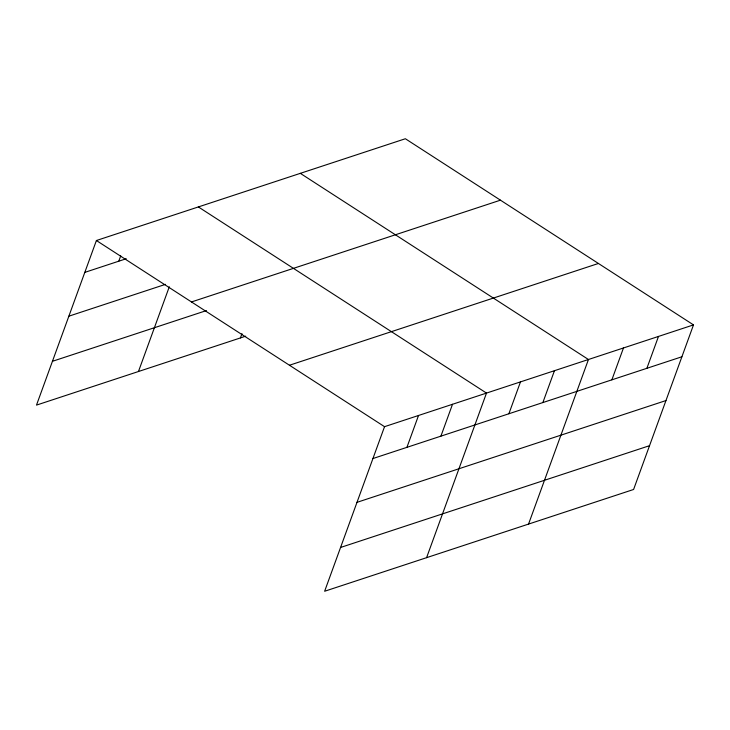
<?xml version="1.0" encoding="UTF-8"?>
<svg xmlns="http://www.w3.org/2000/svg" width="730" height="730" viewBox="0 0 730 730"><rect width="100%" height="100%" fill="white"/><g stroke="black" fill="none" stroke-linecap="round" stroke-linejoin="round"><path stroke-width="1.09" d="M693.5 324.896L384.537 426.676L324.631 591.254L633.594 489.483L693.5 324.896L405.369 138.746L96.406 240.517L36.5 405.104L245.727 336.183M118.789 261.194L120.724 255.874M138.463 371.515L169.296 286.79M240.416 337.926L241.977 333.656M406.92 447.344L418.518 415.479M440.911 436.148L452.509 404.283M426.585 557.674L486.49 393.087L198.359 206.928M508.883 413.764L520.481 381.89M542.864 402.568L554.462 370.694M528.547 524.085L588.453 359.507L300.322 173.348M611.868 379.837L623.466 347.973M646.88 368.303L658.487 336.439M84.808 272.381L126.226 258.739M68.866 316.181L165.509 284.344M191.488 301.946L500.452 200.175M52.441 361.304L206.444 310.579M289.454 365.246L598.417 263.466M372.93 458.54L681.902 356.769M356.997 502.34L665.961 400.56M340.572 547.464L649.536 445.683M96.406 240.517L384.537 426.676"/></g></svg>
